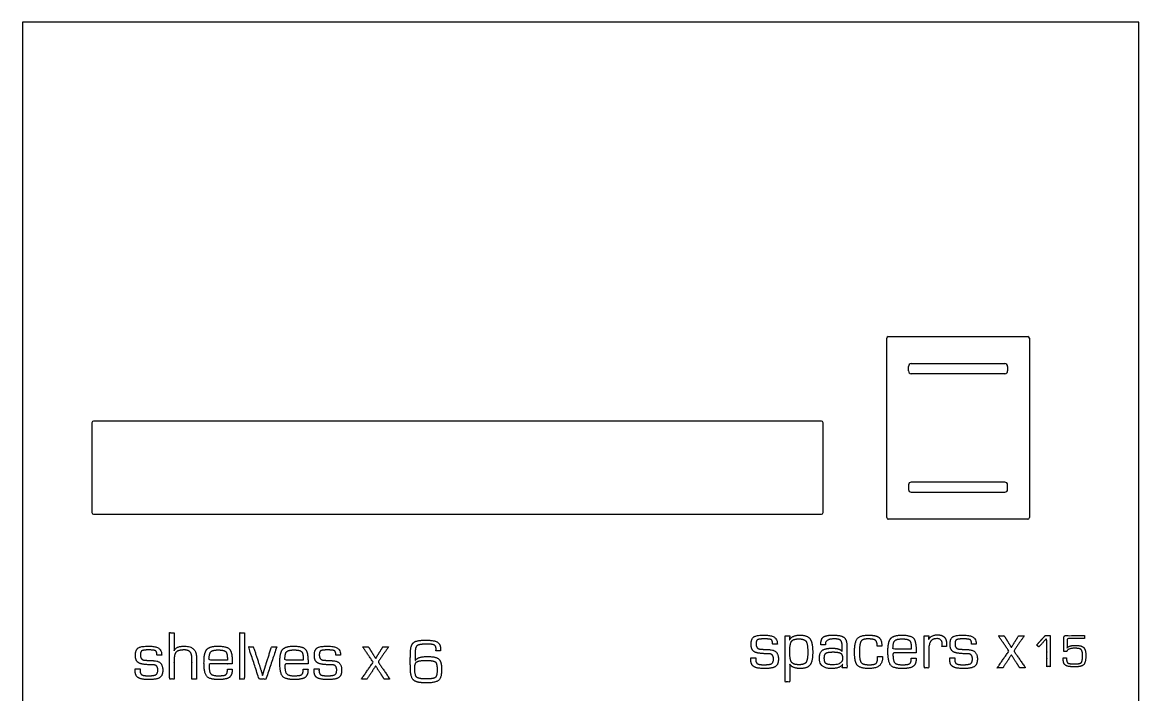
# Model space of a CAD drawing. Header units: millimetres. Extents: x -2385 to 1268, y -2691 to 4654.
# Drawn here: x -2349 to 1254, y -729 to 1441 of the extents above; entities that cross this region are included whole.
import ezdxf

# ---------------------------------------------------------------- set-up
doc = ezdxf.new("R2010")
doc.units = ezdxf.units.MM
doc.header["$MEASUREMENT"] = 0
doc.layers.add('DEFAULT', color=7, linetype='Continuous')
doc.layers.add('LAYER 01', color=1, linetype='Continuous')

msp = doc.modelspace()

# ---------------------------------------------------------------- linework, layer by layer
at = {"layer": 'DEFAULT'}
for p, q in [((441.3, -157.7, 5.2), (441.3, 421.4, 5.2)), ((446.3, 426.4, 5.2), (896.6, 426.4, 5.2)), ((901.6, 421.4, 5.2), (901.6, -157.7, 5.2)), ((511.5, 315.8, 5.2), (511.5, 330.3, 5.2)), ((520.5, 339.3, 5.2), (822.5, 339.3, 5.2)), ((831.5, 330.3, 5.2), (831.5, 315.8, 5.2)), ((822.5, 306.8, 5.2), (520.5, 306.8, 5.2)), ((511.5, -52.1, 5.2), (511.5, -66.6, 5.2)), ((822.5, -43.1, 5.2), (520.5, -43.1, 5.2)), ((831.5, -66.6, 5.2), (831.5, -52.1, 5.2)), ((520.5, -75.6, 5.2), (822.5, -75.6, 5.2)), ((896.6, -162.7, 5.2), (446.3, -162.7, 5.2))]:
    msp.add_line(p, q, dxfattribs=at)
for points in [[(-2124.5, 148.7), (-2124.5, -141.3)], [(230.5, 153.7), (-2119.5, 153.7)], [(235.5, -141.3), (235.5, 148.7)], [(-2119.5, -146.3), (230.5, -146.3)]]:
    msp.add_lwpolyline(points, dxfattribs=at)
for centre, radius, start, end in [((446.3, 421.4, 5.2), 5, 90, 180), ((896.6, 421.4, 5.2), 5, 0, 90), ((520.5, 330.3, 5.2), 9, 90, 180), ((822.5, 330.3, 5.2), 9, 0, 90), ((520.5, 315.8, 5.2), 9, 180, 270), ((822.5, 315.8, 5.2), 9, 270, 0), ((-2119.5, 148.7), 5, 90, 180), ((230.5, 148.7), 5, 0, 90), ((520.5, -52.1, 5.2), 9, 90, 180), ((520.5, -66.6, 5.2), 9, 180, 270), ((822.5, -52.1, 5.2), 9, 0, 90), ((822.5, -66.6, 5.2), 9, 270, 0), ((-2119.5, -141.3), 5, 180, 270), ((230.5, -141.3), 5, 270, 0), ((446.3, -157.7, 5.2), 5, 180, 270), ((896.6, -157.7, 5.2), 5, 270, 0)]:
    msp.add_arc(centre, radius, start, end, dxfattribs=at)
at = {"layer": 'LAYER 01'}
msp.add_lwpolyline([(-2349.1, -1681.1), (1254.5, -1681.1), (1254.5, 1440.8), (-2349.1, 1440.8), (-2349.1, -1681.1)], dxfattribs=at)
for points, knots in [([(-1859.3, -529.3, 5.2), (-1866.8, -529.3, 5.2), (-1874.3, -529.3, 5.2), (-1874.3, -603.8, 5.2), (-1874.3, -678.4, 5.2), (-1866.8, -678.4, 5.2), (-1859.3, -678.4, 5.2), (-1859.3, -649.1, 5.2), (-1859.3, -619.8, 5.2), (-1859.3, -598.7, 5.2), (-1852.7, -591.7, 5.2), (-1846.1, -584.6, 5.2), (-1826.4, -584.6, 5.2), (-1802.1, -584.6, 5.2), (-1802.1, -608.9, 5.2), (-1802.1, -610.4, 5.2), (-1802.1, -611.9, 5.2), (-1802.1, -645.1, 5.2), (-1802.1, -678.4, 5.2), (-1794.6, -678.4, 5.2), (-1787.1, -678.4, 5.2), (-1787.1, -645.1, 5.2), (-1787.1, -611.9, 5.2), (-1787.1, -609.7, 5.2), (-1787.1, -607.6, 5.2), (-1787.1, -572.4, 5.2), (-1826.5, -572.4, 5.2), (-1853.1, -572.4, 5.2), (-1858.9, -587.3, 5.2), (-1859.1, -587.2, 5.2), (-1859.3, -587.1, 5.2), (-1859.3, -558.2, 5.2), (-1859.3, -529.3, 5.2)], [-16, -16, -16, -15, -15, -14, -14, -13, -13, -12, -12, -11, -11, -10, -10, -9, -9, -8, -8, -7, -7, -6, -6, -5, -5, -4, -4, -3, -3, -2, -2, -1, -1, 0, 0, 0]), ([(-1632.4, -529.3, 5.2), (-1639.9, -529.3, 5.2), (-1647.4, -529.3, 5.2), (-1647.4, -603.8, 5.2), (-1647.4, -678.4, 5.2), (-1639.9, -678.4, 5.2), (-1632.4, -678.4, 5.2), (-1632.4, -603.8, 5.2), (-1632.4, -529.3, 5.2)], [-4, -4, -4, -3, -3, -2, -2, -1, -1, 0, 0, 0]), ([(88.2, -565.9, 5.2), (88, -564, 5.2), (87.8, -562, 5.2), (87.8, -536.8, 5.2), (46.5, -536.8, 5.2), (20.7, -536.8, 5.2), (12.1, -542.7, 5.2), (3.4, -548.6, 5.2), (3.4, -566.4, 5.2), (3.4, -585.1, 5.2), (14.5, -591, 5.2), (25.5, -597, 5.2), (60.6, -597, 5.2), (75.6, -597, 5.2), (75.6, -613.6, 5.2), (75.6, -625.2, 5.2), (69.6, -628.8, 5.2), (63.6, -632.4, 5.2), (44.6, -632.4, 5.2), (29, -632.4, 5.2), (23.7, -628.9, 5.2), (18.4, -625.4, 5.2), (18.4, -615, 5.2), (18.5, -612.4, 5.2), (18.6, -609.9, 5.2), (10.7, -609.9, 5.2), (2.8, -609.9, 5.2), (2.6, -612.8, 5.2), (2.5, -615.6, 5.2), (2.5, -632.2, 5.2), (12.2, -638.4, 5.2), (21.9, -644.6, 5.2), (47.6, -644.6, 5.2), (72.7, -644.6, 5.2), (82.1, -638, 5.2), (91.6, -631.4, 5.2), (91.6, -613.7, 5.2), (91.6, -585.1, 5.2), (63, -583.7, 5.2), (55.1, -583.3, 5.2), (47.3, -582.9, 5.2), (41.1, -582.6, 5.2), (34.9, -582.3, 5.2), (19.4, -581.5, 5.2), (19.4, -565.3, 5.2), (19.4, -554.6, 5.2), (24, -551.8, 5.2), (28.6, -549, 5.2), (45.7, -549, 5.2), (64.1, -549, 5.2), (68.5, -551.7, 5.2), (72.9, -554.5, 5.2), (72.9, -565.9, 5.2), (80.6, -565.9, 5.2), (88.2, -565.9, 5.2)], [-27, -27, -27, -26, -26, -25, -25, -24, -24, -23, -23, -22, -22, -21, -21, -20, -20, -19, -19, -18, -18, -17, -17, -16, -16, -15, -15, -14, -14, -13, -13, -12, -12, -11, -11, -10, -10, -9, -9, -8, -8, -7, -7, -6, -6, -5, -5, -4, -4, -3, -3, -2, -2, -1, -1, 0, 0, 0]), ([(113.1, -538.7, 5.2), (113.1, -613.2, 5.2), (113.1, -687.8, 5.2), (120.6, -687.8, 5.2), (128.1, -687.8, 5.2), (128.1, -659.1, 5.2), (128.1, -630.5, 5.2), (128.3, -630.5, 5.2), (128.4, -630.5, 5.2), (136.7, -644.6, 5.2), (162.2, -644.6, 5.2), (184.6, -644.6, 5.2), (193.4, -633.2, 5.2), (202.2, -621.7, 5.2), (202.2, -592.3, 5.2), (202.2, -560.5, 5.2), (193.5, -548.7, 5.2), (184.9, -536.8, 5.2), (161.8, -536.8, 5.2), (135.7, -536.8, 5.2), (127.8, -552.2, 5.2), (127.6, -552, 5.2), (127.4, -551.9, 5.2), (127.8, -545.3, 5.2), (128.1, -538.7, 5.2), (120.6, -538.7, 5.2), (113.1, -538.7, 5.2)], [-13, -13, -13, -12, -12, -11, -11, -10, -10, -9, -9, -8, -8, -7, -7, -6, -6, -5, -5, -4, -4, -3, -3, -2, -2, -1, -1, 0, 0, 0]), ([(243.5, -567.8, 5.2), (243.4, -565.5, 5.2), (243.4, -564.7, 5.2), (243.4, -549, 5.2), (271.5, -549, 5.2), (288, -549, 5.2), (292.9, -554.3, 5.2), (297.8, -559.5, 5.2), (297.8, -577.4, 5.2), (297.8, -583.7, 5.2), (297.8, -590, 5.2), (297.7, -590.1, 5.2), (297.5, -590.1, 5.2), (292, -579, 5.2), (264.5, -579, 5.2), (241.4, -579, 5.2), (232.6, -586.3, 5.2), (223.8, -593.5, 5.2), (223.8, -612.6, 5.2), (223.8, -644.6, 5.2), (263.2, -644.6, 5.2), (289.9, -644.6, 5.2), (298.7, -631.4, 5.2), (298.8, -631.5, 5.2), (299, -631.5, 5.2), (298.4, -637.1, 5.2), (297.8, -642.8, 5.2), (305.3, -642.8, 5.2), (312.8, -642.8, 5.2), (312.8, -608.4, 5.2), (312.8, -574, 5.2), (312.8, -552.3, 5.2), (303.7, -544.5, 5.2), (294.6, -536.8, 5.2), (268.6, -536.8, 5.2), (244.7, -536.8, 5.2), (236.5, -543.1, 5.2), (228.3, -549.4, 5.2), (228.3, -567.8, 5.2), (235.9, -567.8, 5.2), (243.5, -567.8, 5.2)], [-20, -20, -20, -19, -19, -18, -18, -17, -17, -16, -16, -15, -15, -14, -14, -13, -13, -12, -12, -11, -11, -10, -10, -9, -9, -8, -8, -7, -7, -6, -6, -5, -5, -4, -4, -3, -3, -2, -2, -1, -1, 0, 0, 0]), ([(411.9, -605.3, 5.2), (411.9, -622.9, 5.2), (407.2, -627.7, 5.2), (402.5, -632.4, 5.2), (385, -632.4, 5.2), (364.4, -632.4, 5.2), (358.8, -625.2, 5.2), (353.1, -618, 5.2), (353.1, -591.6, 5.2), (353.1, -564.5, 5.2), (358.1, -556.8, 5.2), (363, -549, 5.2), (380.3, -549, 5.2), (398.3, -549, 5.2), (404.3, -553.1, 5.2), (410.3, -557.3, 5.2), (410.3, -569.7, 5.2), (410.2, -571.1, 5.2), (410.1, -572.4, 5.2), (417.7, -572.4, 5.2), (425.4, -572.4, 5.2), (425.4, -551.8, 5.2), (416.1, -544.3, 5.2), (406.8, -536.8, 5.2), (381.4, -536.8, 5.2), (355.6, -536.8, 5.2), (346.4, -547.9, 5.2), (337.2, -559.1, 5.2), (337.2, -590.2, 5.2), (337.2, -623.4, 5.2), (346.2, -634, 5.2), (355.3, -644.6, 5.2), (383.4, -644.6, 5.2), (427.2, -644.6, 5.2), (427.2, -611, 5.2), (427.2, -608.1, 5.2), (427.1, -605.3, 5.2), (419.5, -605.3, 5.2), (411.9, -605.3, 5.2)], [-19, -19, -19, -18, -18, -17, -17, -16, -16, -15, -15, -14, -14, -13, -13, -12, -12, -11, -11, -10, -10, -9, -9, -8, -8, -7, -7, -6, -6, -5, -5, -4, -4, -3, -3, -2, -2, -1, -1, 0, 0, 0]), ([(520.5, -610.9, 5.2), (520.5, -612.5, 5.2), (520.5, -614.2, 5.2), (520.5, -625.6, 5.2), (515, -629, 5.2), (509.5, -632.4, 5.2), (491.1, -632.4, 5.2), (471.7, -632.4, 5.2), (466.4, -625.6, 5.2), (461.2, -618.8, 5.2), (461.2, -594, 5.2), (498.6, -594, 5.2), (536.1, -594, 5.2), (536.1, -589.9, 5.2), (536.1, -585.7, 5.2), (536.1, -555.6, 5.2), (527.2, -546.2, 5.2), (518.2, -536.8, 5.2), (489.5, -536.8, 5.2), (463.1, -536.8, 5.2), (454, -547.6, 5.2), (445, -558.3, 5.2), (445, -589.6, 5.2), (445, -623.5, 5.2), (454, -634.1, 5.2), (462.9, -644.6, 5.2), (491.6, -644.6, 5.2), (516.3, -644.6, 5.2), (526.1, -638, 5.2), (535.9, -631.4, 5.2), (535.9, -614.8, 5.2), (536, -612.8, 5.2), (536.1, -610.9, 5.2), (528.3, -610.9, 5.2), (520.5, -610.9, 5.2)], [-17, -17, -17, -16, -16, -15, -15, -14, -14, -13, -13, -12, -12, -11, -11, -10, -10, -9, -9, -8, -8, -7, -7, -6, -6, -5, -5, -4, -4, -3, -3, -2, -2, -1, -1, 0, 0, 0]), ([(562.2, -538.7, 5.2), (562.2, -590.7, 5.2), (562.2, -642.8, 5.2), (569.7, -642.8, 5.2), (577.2, -642.8, 5.2), (577.2, -611.7, 5.2), (577.2, -580.6, 5.2), (577.2, -548.1, 5.2), (602.8, -548.1, 5.2), (620.3, -548.1, 5.2), (620.3, -564.8, 5.2), (620.3, -566.3, 5.2), (619.9, -570.6, 5.2), (619.7, -572, 5.2), (619.5, -573.4, 5.2), (627, -573.4, 5.2), (634.5, -573.4, 5.2), (634.4, -569.7, 5.2), (634.4, -566.1, 5.2), (634.4, -535.9, 5.2), (605.7, -535.9, 5.2), (585, -535.9, 5.2), (576, -551.1, 5.2), (575.9, -550.9, 5.2), (575.7, -550.8, 5.2), (576.4, -544.7, 5.2), (577.2, -538.7, 5.2), (569.7, -538.7, 5.2), (562.2, -538.7, 5.2)], [-14, -14, -14, -13, -13, -12, -12, -11, -11, -10, -10, -9, -9, -8, -8, -7, -7, -6, -6, -5, -5, -4, -4, -3, -3, -2, -2, -1, -1, 0, 0, 0]), ([(730.4, -565.9, 5.2), (730.2, -564, 5.2), (730, -562, 5.2), (730, -536.8, 5.2), (688.7, -536.8, 5.2), (662.9, -536.8, 5.2), (654.3, -542.7, 5.2), (645.6, -548.6, 5.2), (645.6, -566.4, 5.2), (645.6, -585.1, 5.2), (656.7, -591, 5.2), (667.7, -597, 5.2), (702.8, -597, 5.2), (717.8, -597, 5.2), (717.8, -613.6, 5.2), (717.8, -625.2, 5.2), (711.8, -628.8, 5.2), (705.8, -632.4, 5.2), (686.7, -632.4, 5.2), (671.2, -632.4, 5.2), (665.9, -628.9, 5.2), (660.6, -625.4, 5.2), (660.6, -615, 5.2), (660.7, -612.4, 5.2), (660.8, -609.9, 5.2), (652.9, -609.9, 5.2), (645, -609.9, 5.2), (644.8, -612.8, 5.2), (644.7, -615.6, 5.2), (644.7, -632.2, 5.2), (654.4, -638.4, 5.2), (664.1, -644.6, 5.2), (689.8, -644.6, 5.2), (714.9, -644.6, 5.2), (724.3, -638, 5.2), (733.8, -631.4, 5.2), (733.8, -613.7, 5.2), (733.8, -585.1, 5.2), (705.2, -583.7, 5.2), (697.3, -583.3, 5.2), (689.5, -582.9, 5.2), (683.3, -582.6, 5.2), (677.1, -582.3, 5.2), (661.6, -581.5, 5.2), (661.6, -565.3, 5.2), (661.6, -554.6, 5.2), (666.2, -551.8, 5.2), (670.8, -549, 5.2), (687.9, -549, 5.2), (706.3, -549, 5.2), (710.7, -551.7, 5.2), (715.1, -554.5, 5.2), (715.1, -565.9, 5.2), (722.8, -565.9, 5.2), (730.4, -565.9, 5.2)], [-27, -27, -27, -26, -26, -25, -25, -24, -24, -23, -23, -22, -22, -21, -21, -20, -20, -19, -19, -18, -18, -17, -17, -16, -16, -15, -15, -14, -14, -13, -13, -12, -12, -11, -11, -10, -10, -9, -9, -8, -8, -7, -7, -6, -6, -5, -5, -4, -4, -3, -3, -2, -2, -1, -1, 0, 0, 0]), ([(885.3, -538.7, 5.2), (876.2, -538.7, 5.2), (867.1, -538.7, 5.2), (855.3, -557.7, 5.2), (843.5, -576.7, 5.2), (831.7, -557.7, 5.2), (819.9, -538.7, 5.2), (810.8, -538.7, 5.2), (801.6, -538.7, 5.2), (818.5, -563.5, 5.2), (835.5, -588.3, 5.2), (816.6, -615.5, 5.2), (797.7, -642.8, 5.2), (806.8, -642.8, 5.2), (815.9, -642.8, 5.2), (829.7, -621.8, 5.2), (843.5, -600.7, 5.2), (857.3, -621.8, 5.2), (871.1, -642.8, 5.2), (880.2, -642.8, 5.2), (889.3, -642.8, 5.2), (870.4, -615.2, 5.2), (851.5, -587.7, 5.2), (868.4, -563.2, 5.2), (885.3, -538.7, 5.2)], [-12, -12, -12, -11, -11, -10, -10, -9, -9, -8, -8, -7, -7, -6, -6, -5, -5, -4, -4, -3, -3, -2, -2, -1, -1, 0, 0, 0]), ([(968.9, -538.5), (960.8, -538.5), (952.7, -538.5), (939, -553.6), (925.2, -568.6), (928.8, -571.9), (932.3, -575.3), (944.9, -561.1), (957.6, -547), (957.6, -592.4), (957.6, -637.9), (963.2, -637.9), (968.9, -637.9), (968.9, -588.2), (968.9, -538.5)], [-7, -7, -7, -6, -6, -5, -5, -4, -4, -3, -3, -2, -2, -1, -1, 0, 0, 0]), ([(1079.5, -538.5), (1046.1, -538.5), (1012.6, -538.5), (1012.6, -563.8), (1012.6, -589.2), (1017.7, -589.2), (1022.7, -589.2), (1024.9, -579.2), (1047.8, -579.2), (1064.2, -579.2), (1068.7, -583.3), (1073.2, -587.5), (1073.2, -602.6), (1073.2, -621.4), (1069.2, -625.6), (1065.2, -629.8), (1047.1, -629.8), (1029.8, -629.8), (1025.6, -626.5), (1021.4, -623.3), (1021.4, -609.8), (1016.1, -609.8), (1010.8, -609.8), (1010.8, -611.7), (1010.8, -613.5), (1010.8, -628.8), (1018.3, -634), (1025.8, -639.2), (1047.9, -639.2), (1070.2, -639.2), (1077, -632.2), (1083.9, -625.2), (1083.9, -602.2), (1083.9, -583.4), (1076.7, -576.6), (1069.5, -569.8), (1049.7, -569.8), (1029.3, -569.8), (1023.5, -578.4), (1023.4, -578.4), (1023.2, -578.4), (1023.5, -563.1), (1023.8, -547.9), (1051.6, -547.9), (1079.5, -547.9), (1079.5, -543.2), (1079.5, -538.5)], [-23, -23, -23, -22, -22, -21, -21, -20, -20, -19, -19, -18, -18, -17, -17, -16, -16, -15, -15, -14, -14, -13, -13, -12, -12, -11, -11, -10, -10, -9, -9, -8, -8, -7, -7, -6, -6, -5, -5, -4, -4, -3, -3, -2, -2, -1, -1, 0, 0, 0]), ([(-1899.2, -601.5, 5.2), (-1899.4, -599.6, 5.2), (-1899.6, -597.6, 5.2), (-1899.6, -572.4, 5.2), (-1940.9, -572.4, 5.2), (-1966.7, -572.4, 5.2), (-1975.3, -578.3, 5.2), (-1984, -584.2, 5.2), (-1984, -602, 5.2), (-1984, -620.7, 5.2), (-1972.9, -626.6, 5.2), (-1961.9, -632.6, 5.2), (-1926.8, -632.6, 5.2), (-1911.8, -632.6, 5.2), (-1911.8, -649.2, 5.2), (-1911.8, -660.8, 5.2), (-1917.8, -664.4, 5.2), (-1923.8, -668, 5.2), (-1942.9, -668, 5.2), (-1958.4, -668, 5.2), (-1963.7, -664.5, 5.2), (-1969, -661, 5.2), (-1969, -650.6, 5.2), (-1968.9, -648.1, 5.2), (-1968.8, -645.5, 5.2), (-1976.7, -645.5, 5.2), (-1984.6, -645.5, 5.2), (-1984.8, -648.4, 5.2), (-1984.9, -651.2, 5.2), (-1984.9, -667.8, 5.2), (-1975.2, -674, 5.2), (-1965.5, -680.2, 5.2), (-1939.8, -680.2, 5.2), (-1914.7, -680.2, 5.2), (-1905.3, -673.6, 5.2), (-1895.8, -667, 5.2), (-1895.8, -649.3, 5.2), (-1895.8, -620.7, 5.2), (-1924.4, -619.3, 5.2), (-1932.3, -618.9, 5.2), (-1940.1, -618.5, 5.2), (-1946.3, -618.2, 5.2), (-1952.5, -617.9, 5.2), (-1968, -617.1, 5.2), (-1968, -600.9, 5.2), (-1968, -590.2, 5.2), (-1963.4, -587.4, 5.2), (-1958.8, -584.6, 5.2), (-1941.7, -584.6, 5.2), (-1923.3, -584.6, 5.2), (-1918.9, -587.3, 5.2), (-1914.5, -590.1, 5.2), (-1914.5, -601.5, 5.2), (-1906.8, -601.5, 5.2), (-1899.2, -601.5, 5.2)], [-27, -27, -27, -26, -26, -25, -25, -24, -24, -23, -23, -22, -22, -21, -21, -20, -20, -19, -19, -18, -18, -17, -17, -16, -16, -15, -15, -14, -14, -13, -13, -12, -12, -11, -11, -10, -10, -9, -9, -8, -8, -7, -7, -6, -6, -5, -5, -4, -4, -3, -3, -2, -2, -1, -1, 0, 0, 0]), ([(-1687.2, -646.5, 5.2), (-1687.2, -648.1, 5.2), (-1687.2, -649.8, 5.2), (-1687.2, -661.2, 5.2), (-1692.7, -664.6, 5.2), (-1698.2, -668, 5.2), (-1716.6, -668, 5.2), (-1736, -668, 5.2), (-1741.3, -661.2, 5.2), (-1746.6, -654.4, 5.2), (-1746.6, -629.6, 5.2), (-1709.1, -629.6, 5.2), (-1671.6, -629.6, 5.2), (-1671.6, -625.5, 5.2), (-1671.6, -621.3, 5.2), (-1671.6, -591.2, 5.2), (-1680.5, -581.8, 5.2), (-1689.5, -572.4, 5.2), (-1718.2, -572.4, 5.2), (-1744.6, -572.4, 5.2), (-1753.7, -583.2, 5.2), (-1762.7, -593.9, 5.2), (-1762.7, -625.2, 5.2), (-1762.7, -659.1, 5.2), (-1753.8, -669.7, 5.2), (-1744.8, -680.2, 5.2), (-1716.1, -680.2, 5.2), (-1691.4, -680.2, 5.2), (-1681.6, -673.6, 5.2), (-1671.8, -667, 5.2), (-1671.8, -650.4, 5.2), (-1671.7, -648.4, 5.2), (-1671.6, -646.5, 5.2), (-1679.4, -646.5, 5.2), (-1687.2, -646.5, 5.2)], [-17, -17, -17, -16, -16, -15, -15, -14, -14, -13, -13, -12, -12, -11, -11, -10, -10, -9, -9, -8, -8, -7, -7, -6, -6, -5, -5, -4, -4, -3, -3, -2, -2, -1, -1, 0, 0, 0]), ([(-1527.8, -574.3, 5.2), (-1536.3, -574.3, 5.2), (-1544.8, -574.3, 5.2), (-1553.6, -602.7, 5.2), (-1562.5, -631.1, 5.2), (-1565.2, -639.9, 5.2), (-1568, -648.8, 5.2), (-1569.3, -653.2, 5.2), (-1570.6, -657.7, 5.2), (-1571.9, -662.1, 5.2), (-1573.2, -666.5, 5.2), (-1573.5, -666.5, 5.2), (-1573.7, -666.5, 5.2), (-1575.1, -662, 5.2), (-1576.5, -657.6, 5.2), (-1577.9, -653.1, 5.2), (-1579.2, -648.6, 5.2), (-1582.1, -639.8, 5.2), (-1585, -630.9, 5.2), (-1594.2, -602.6, 5.2), (-1603.4, -574.3, 5.2), (-1611.3, -574.3, 5.2), (-1619.1, -574.3, 5.2), (-1601.8, -626.3, 5.2), (-1584.6, -678.4, 5.2), (-1573.6, -678.4, 5.2), (-1562.7, -678.4, 5.2), (-1545.2, -626.3, 5.2), (-1527.8, -574.3, 5.2)], [-14, -14, -14, -13, -13, -12, -12, -11, -11, -10, -10, -9, -9, -8, -8, -7, -7, -6, -6, -5, -5, -4, -4, -3, -3, -2, -2, -1, -1, 0, 0, 0]), ([(-1442.5, -646.5, 5.2), (-1442.5, -648.1, 5.2), (-1442.5, -649.8, 5.2), (-1442.5, -661.2, 5.2), (-1448, -664.6, 5.2), (-1453.5, -668, 5.2), (-1471.9, -668, 5.2), (-1491.3, -668, 5.2), (-1496.6, -661.2, 5.2), (-1501.9, -654.4, 5.2), (-1501.9, -629.6, 5.2), (-1464.4, -629.6, 5.2), (-1426.9, -629.6, 5.2), (-1426.9, -625.5, 5.2), (-1426.9, -621.3, 5.2), (-1426.9, -591.2, 5.2), (-1435.9, -581.8, 5.2), (-1444.8, -572.4, 5.2), (-1473.6, -572.4, 5.2), (-1499.9, -572.4, 5.2), (-1509, -583.2, 5.2), (-1518, -593.9, 5.2), (-1518, -625.2, 5.2), (-1518, -659.1, 5.2), (-1509.1, -669.7, 5.2), (-1500.1, -680.2, 5.2), (-1471.4, -680.2, 5.2), (-1446.8, -680.2, 5.2), (-1436.9, -673.6, 5.2), (-1427.1, -667, 5.2), (-1427.1, -650.4, 5.2), (-1427, -648.4, 5.2), (-1426.9, -646.5, 5.2), (-1434.7, -646.5, 5.2), (-1442.5, -646.5, 5.2)], [-17, -17, -17, -16, -16, -15, -15, -14, -14, -13, -13, -12, -12, -11, -11, -10, -10, -9, -9, -8, -8, -7, -7, -6, -6, -5, -5, -4, -4, -3, -3, -2, -2, -1, -1, 0, 0, 0]), ([(-1321.7, -601.5, 5.2), (-1321.9, -599.6, 5.2), (-1322.1, -597.6, 5.2), (-1322.1, -572.4, 5.2), (-1363.4, -572.4, 5.2), (-1389.2, -572.4, 5.2), (-1397.8, -578.3, 5.2), (-1406.5, -584.2, 5.2), (-1406.5, -602, 5.2), (-1406.5, -620.7, 5.2), (-1395.4, -626.6, 5.2), (-1384.4, -632.6, 5.2), (-1349.3, -632.6, 5.2), (-1334.3, -632.6, 5.2), (-1334.3, -649.2, 5.2), (-1334.3, -660.8, 5.2), (-1340.3, -664.4, 5.2), (-1346.3, -668, 5.2), (-1365.4, -668, 5.2), (-1380.9, -668, 5.2), (-1386.2, -664.5, 5.2), (-1391.5, -661, 5.2), (-1391.5, -650.6, 5.2), (-1391.4, -648.1, 5.2), (-1391.3, -645.5, 5.2), (-1399.2, -645.5, 5.2), (-1407.1, -645.5, 5.2), (-1407.3, -648.4, 5.2), (-1407.4, -651.2, 5.2), (-1407.4, -667.8, 5.2), (-1397.7, -674, 5.2), (-1388, -680.2, 5.2), (-1362.3, -680.2, 5.2), (-1337.2, -680.2, 5.2), (-1327.8, -673.6, 5.2), (-1318.3, -667, 5.2), (-1318.3, -649.3, 5.2), (-1318.3, -620.7, 5.2), (-1346.9, -619.3, 5.2), (-1354.8, -618.9, 5.2), (-1362.6, -618.5, 5.2), (-1368.8, -618.2, 5.2), (-1375, -617.9, 5.2), (-1390.5, -617.1, 5.2), (-1390.5, -600.9, 5.2), (-1390.5, -590.2, 5.2), (-1385.9, -587.4, 5.2), (-1381.3, -584.6, 5.2), (-1364.2, -584.6, 5.2), (-1345.8, -584.6, 5.2), (-1341.4, -587.3, 5.2), (-1337, -590.1, 5.2), (-1337, -601.5, 5.2), (-1329.3, -601.5, 5.2), (-1321.7, -601.5, 5.2)], [-27, -27, -27, -26, -26, -25, -25, -24, -24, -23, -23, -22, -22, -21, -21, -20, -20, -19, -19, -18, -18, -17, -17, -16, -16, -15, -15, -14, -14, -13, -13, -12, -12, -11, -11, -10, -10, -9, -9, -8, -8, -7, -7, -6, -6, -5, -5, -4, -4, -3, -3, -2, -2, -1, -1, 0, 0, 0]), ([(-1166.8, -574.3, 5.2), (-1175.9, -574.3, 5.2), (-1185, -574.3, 5.2), (-1196.8, -593.3, 5.2), (-1208.6, -612.3, 5.2), (-1220.4, -593.3, 5.2), (-1232.2, -574.3, 5.2), (-1241.3, -574.3, 5.2), (-1250.5, -574.3, 5.2), (-1233.6, -599.1, 5.2), (-1216.6, -623.9, 5.2), (-1235.5, -651.1, 5.2), (-1254.4, -678.4, 5.2), (-1245.3, -678.4, 5.2), (-1236.2, -678.4, 5.2), (-1222.4, -657.4, 5.2), (-1208.6, -636.3, 5.2), (-1194.8, -657.4, 5.2), (-1181, -678.4, 5.2), (-1171.9, -678.4, 5.2), (-1162.8, -678.4, 5.2), (-1181.7, -650.8, 5.2), (-1200.6, -623.3, 5.2), (-1183.7, -598.8, 5.2), (-1166.8, -574.3, 5.2)], [-12, -12, -12, -11, -11, -10, -10, -9, -9, -8, -8, -7, -7, -6, -6, -5, -5, -4, -4, -3, -3, -2, -2, -1, -1, 0, 0, 0]), ([(-999.5, -587.9), (-999.3, -585.6), (-999, -583.3), (-999, -565.6), (-1009.4, -559.3), (-1019.8, -553), (-1048.9, -553), (-1077.7, -553), (-1087, -561.6), (-1096.3, -570.2), (-1096.3, -596.9), (-1096.6, -607.7), (-1096.9, -618.6), (-1096.7, -630.9), (-1096.4, -643.1), (-1096.4, -672.5), (-1086.6, -681.7), (-1076.8, -690.9), (-1045.5, -690.9), (-1014.9, -690.9), (-1005.2, -682.4), (-995.6, -674), (-995.6, -647.2), (-995.6, -622.5), (-1004.8, -614.1), (-1014.1, -605.8), (-1041.4, -605.8), (-1071.8, -605.8), (-1080.4, -618.2), (-1080.6, -618.2), (-1080.7, -618.2), (-1080.7, -604.3), (-1080.7, -590.4), (-1080.7, -574.3), (-1073.9, -570), (-1067.1, -565.8), (-1041.4, -565.8), (-1024.4, -565.8), (-1018.9, -569.2), (-1013.5, -572.6), (-1013.5, -583.2), (-1013.5, -584.3), (-1014.3, -587.9), (-1006.9, -587.9), (-999.5, -587.9)], [-22, -22, -22, -21, -21, -20, -20, -19, -19, -18, -18, -17, -17, -16, -16, -15, -15, -14, -14, -13, -13, -12, -12, -11, -11, -10, -10, -9, -9, -8, -8, -7, -7, -6, -6, -5, -5, -4, -4, -3, -3, -2, -2, -1, -1, 0, 0, 0]), ([(157.5, -549, 5.2), (139.2, -549, 5.2), (133.7, -557, 5.2), (128.1, -565.1, 5.2), (128.1, -591.6, 5.2), (128.1, -616.1, 5.2), (134.1, -624.3, 5.2), (140.1, -632.4, 5.2), (158.1, -632.4, 5.2), (175.3, -632.4, 5.2), (180.8, -624.6, 5.2), (186.3, -616.7, 5.2), (186.3, -592.1, 5.2), (186.3, -565, 5.2), (180.9, -557, 5.2), (175.6, -549, 5.2), (157.5, -549, 5.2)], [0, 0, 0, 1, 1, 2, 2, 3, 3, 4, 4, 5, 5, 6, 6, 7, 7, 8, 8, 8]), ([(520.5, -581.8, 5.2), (520.5, -579.3, 5.2), (520.4, -576.8, 5.2), (520.4, -559.4, 5.2), (514.9, -554.2, 5.2), (509.3, -549, 5.2), (490.9, -549, 5.2), (472.4, -549, 5.2), (466.9, -555.1, 5.2), (461.4, -561.2, 5.2), (461.4, -581.8, 5.2), (491, -581.8, 5.2), (520.5, -581.8, 5.2)], [0, 0, 0, 1, 1, 2, 2, 3, 3, 4, 4, 5, 5, 6, 6, 6]), ([(-1687.2, -617.4, 5.2), (-1687.2, -614.9, 5.2), (-1687.3, -612.4, 5.2), (-1687.3, -595, 5.2), (-1692.8, -589.8, 5.2), (-1698.4, -584.6, 5.2), (-1716.8, -584.6, 5.2), (-1735.3, -584.6, 5.2), (-1740.8, -590.7, 5.2), (-1746.3, -596.8, 5.2), (-1746.3, -617.4, 5.2), (-1716.8, -617.4, 5.2), (-1687.2, -617.4, 5.2)], [0, 0, 0, 1, 1, 2, 2, 3, 3, 4, 4, 5, 5, 6, 6, 6]), ([(-1442.5, -617.4, 5.2), (-1442.5, -614.9, 5.2), (-1442.6, -612.4, 5.2), (-1442.6, -595, 5.2), (-1448.2, -589.8, 5.2), (-1453.7, -584.6, 5.2), (-1472.1, -584.6, 5.2), (-1490.7, -584.6, 5.2), (-1496.2, -590.7, 5.2), (-1501.7, -596.8, 5.2), (-1501.7, -617.4, 5.2), (-1472.1, -617.4, 5.2), (-1442.5, -617.4, 5.2)], [0, 0, 0, 1, 1, 2, 2, 3, 3, 4, 4, 5, 5, 6, 6, 6]), ([(268, -591.2, 5.2), (250.3, -591.2, 5.2), (245, -595, 5.2), (239.7, -598.8, 5.2), (239.7, -611.2, 5.2), (239.7, -624.1, 5.2), (244.9, -628.3, 5.2), (250.2, -632.4, 5.2), (266.3, -632.4, 5.2), (298.8, -632.4, 5.2), (298.8, -612.4, 5.2), (298.8, -599.9, 5.2), (292.5, -595.5, 5.2), (286.2, -591.2, 5.2), (268, -591.2, 5.2)], [0, 0, 0, 1, 1, 2, 2, 3, 3, 4, 4, 5, 5, 6, 6, 7, 7, 7]), ([(-1046.3, -618.5), (-1068.7, -618.5), (-1075.6, -623), (-1082.4, -627.6), (-1082.4, -642.4), (-1082.4, -666.5), (-1076.4, -672.3), (-1070.4, -678.1), (-1045.8, -678.1), (-1021.8, -678.1), (-1015.9, -673.4), (-1010.1, -668.7), (-1010.1, -649.2), (-1010.1, -628.4), (-1015.8, -623.4), (-1021.6, -618.5), (-1046.3, -618.5)], [0, 0, 0, 1, 1, 2, 2, 3, 3, 4, 4, 5, 5, 6, 6, 7, 7, 8, 8, 8])]:
    msp.add_open_spline(points, degree=2, knots=knots, dxfattribs=at)

doc.saveas('drawing.dxf')
